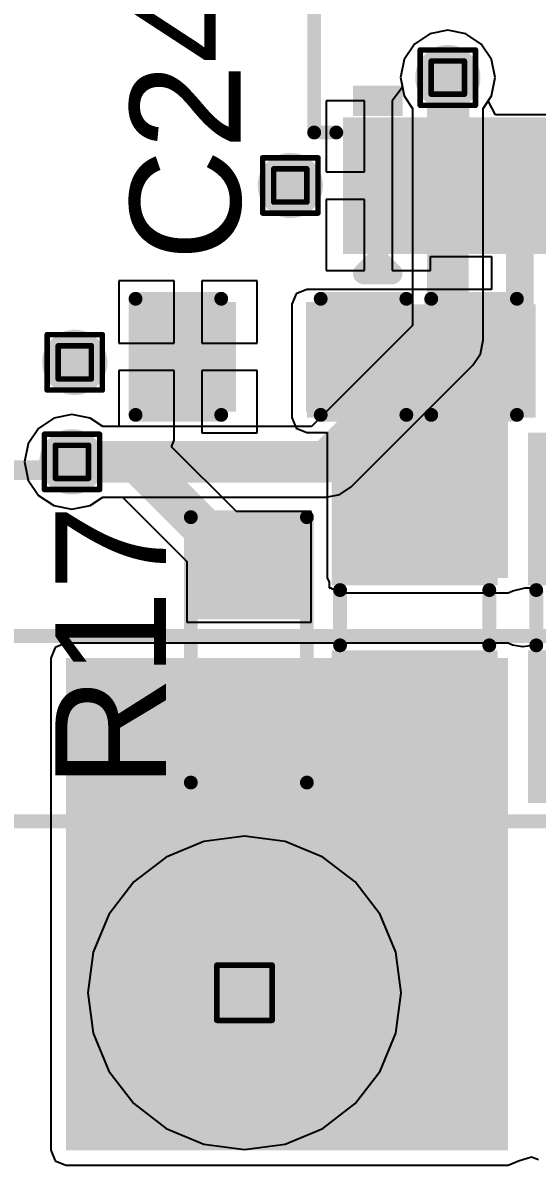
# Model space of a CAD drawing. Header units: inches. Extents: x -0.3 to 9.9, y -0.4 to 5.
# Drawn here: x 1.6182 to 1.8043, y 0.1816 to 0.5948 of the extents above; entities that cross this region are included whole.
import ezdxf

# ---------------------------------------------------------------- set-up
doc = ezdxf.new("R2010")
doc.units = ezdxf.units.IN
doc.header["$MEASUREMENT"] = 0
for name, color, linetype in [('Bottom Layer', 5, 'Continuous'), ('Bottom Solder', 6, 'Continuous'), ('Drill Drawing', 1, 'Continuous'), ('Multi-Layer', 9, 'Continuous'), ('Pad Holes', 156, 'Continuous'), ('Top Layer', 1, 'Continuous'), ('Top Overlay', 2, 'Continuous'), ('Top Paste', 8, 'Continuous'), ('Top Solder', 216, 'Continuous'), ('Via Holes', 16, 'Continuous')]:
    doc.layers.add(name, color=color, linetype=linetype)
doc.styles.add('Arial', font='', dxfattribs={"height": 0.2})
doc.styles.get('Arial').set_extended_font_data('Arial')

# ---------------------------------------------------------------- blocks, each defined once
blk = doc.blocks.new('HA0200500000G_7')
at = {"layer": 'Bottom Layer'}
h = blk.add_hatch(color=5, dxfattribs=at)
edge = h.paths.add_edge_path()
edge.add_arc((-0.1, 0.15), 0.05118, 0, 360)
at = {"layer": 'Bottom Solder'}
h = blk.add_hatch(color=6, dxfattribs=at)
edge = h.paths.add_edge_path()
edge.add_arc((-0.1, 0.15), 0.05518, 0, 360)
at = {"layer": 'Multi-Layer'}
h = blk.add_hatch(color=9, dxfattribs=at)
edge = h.paths.add_edge_path()
edge.add_arc((-0.1, 0.15), 0.05118, 0, 360)
at = {"layer": 'Pad Holes'}
h = blk.add_hatch(color=7, dxfattribs=at)
edge = h.paths.add_edge_path()
edge.add_arc((-0.1, 0.15), 0.02559, 0, 360)
at = {"layer": 'Top Layer'}
h = blk.add_hatch(color=1, dxfattribs=at)
edge = h.paths.add_edge_path()
edge.add_arc((-0.1, 0.15), 0.05118, 0, 360)
at = {"layer": 'Top Solder'}
h = blk.add_hatch(color=216, dxfattribs=at)
edge = h.paths.add_edge_path()
edge.add_arc((-0.1, 0.15), 0.05518, 0, 360)
at = {"layer": 'Top Overlay'}
blk.add_lwpolyline([(-0.301, 0.212, 0.005, 0.005, 0), (0.203, 0.212, 0.005, 0.005, 0)], format="xyseb", dxfattribs=at)
blk = doc.blocks.new('ZIO_101954_13')
at = {"layer": 'Top Overlay'}
blk.add_lwpolyline([(-0.719, -1.74, 0.005, 0.005, 0), (0.719, -1.74, 0.005, 0.005, 0)], format="xyseb", dxfattribs=at)
blk = doc.blocks.new('14_TSSOP_53')
at = {"layer": 'Top Layer'}
for points in [[(-0.12992, 0.08563), (-0.08858, 0.08563), (-0.08858, 0.06791), (-0.12992, 0.06791)], [(0.08858, 0.08563), (0.12992, 0.08563), (0.12992, 0.06791), (0.08858, 0.06791)], [(-0.12992, 0.06004), (-0.08858, 0.06004), (-0.08858, 0.04232), (-0.12992, 0.04232)], [(0.08858, 0.06004), (0.12992, 0.06004), (0.12992, 0.04232), (0.08858, 0.04232)], [(-0.12992, 0.03445), (-0.08858, 0.03445), (-0.08858, 0.01673), (-0.12992, 0.01673)], [(0.08858, 0.03445), (0.12992, 0.03445), (0.12992, 0.01673), (0.08858, 0.01673)], [(-0.12992, 0.00886), (-0.08858, 0.00886), (-0.08858, -0.00886), (-0.12992, -0.00886)], [(0.08858, 0.00886), (0.12992, 0.00886), (0.12992, -0.00886), (0.08858, -0.00886)], [(-0.12992, -0.01673), (-0.08858, -0.01673), (-0.08858, -0.03445), (-0.12992, -0.03445)], [(0.08858, -0.01673), (0.12992, -0.01673), (0.12992, -0.03445), (0.08858, -0.03445)], [(-0.12992, -0.04232), (-0.08858, -0.04232), (-0.08858, -0.06004), (-0.12992, -0.06004)], [(0.08858, -0.04232), (0.12992, -0.04232), (0.12992, -0.06004), (0.08858, -0.06004)], [(-0.12992, -0.06791), (-0.08858, -0.06791), (-0.08858, -0.08563), (-0.12992, -0.08563)], [(0.08858, -0.06791), (0.12992, -0.06791), (0.12992, -0.08563), (0.08858, -0.08563)]]:
    blk.add_hatch(color=1, dxfattribs=at).paths.add_polyline_path(points)
at = {"layer": 'Top Overlay'}
blk.add_hatch(color=2, dxfattribs=at).paths.add_polyline_path([(-0.08401, 0.068), (-0.07301, 0.068), (-0.07301, 0.086), (-0.08401, 0.086)])
at = {"layer": 'Top Paste'}
for points in [[(-0.12992, 0.08563), (-0.08858, 0.08563), (-0.08858, 0.06791), (-0.12992, 0.06791)], [(0.08858, 0.08563), (0.12992, 0.08563), (0.12992, 0.06791), (0.08858, 0.06791)], [(-0.12992, 0.06004), (-0.08858, 0.06004), (-0.08858, 0.04232), (-0.12992, 0.04232)], [(0.08858, 0.06004), (0.12992, 0.06004), (0.12992, 0.04232), (0.08858, 0.04232)], [(-0.12992, 0.03445), (-0.08858, 0.03445), (-0.08858, 0.01673), (-0.12992, 0.01673)], [(0.08858, 0.03445), (0.12992, 0.03445), (0.12992, 0.01673), (0.08858, 0.01673)], [(-0.12992, 0.00886), (-0.08858, 0.00886), (-0.08858, -0.00886), (-0.12992, -0.00886)], [(0.08858, 0.00886), (0.12992, 0.00886), (0.12992, -0.00886), (0.08858, -0.00886)], [(-0.12992, -0.01673), (-0.08858, -0.01673), (-0.08858, -0.03445), (-0.12992, -0.03445)], [(0.08858, -0.01673), (0.12992, -0.01673), (0.12992, -0.03445), (0.08858, -0.03445)], [(-0.12992, -0.04232), (-0.08858, -0.04232), (-0.08858, -0.06004), (-0.12992, -0.06004)], [(0.08858, -0.04232), (0.12992, -0.04232), (0.12992, -0.06004), (0.08858, -0.06004)], [(-0.12992, -0.06791), (-0.08858, -0.06791), (-0.08858, -0.08563), (-0.12992, -0.08563)], [(0.08858, -0.06791), (0.12992, -0.06791), (0.12992, -0.08563), (0.08858, -0.08563)]]:
    blk.add_hatch(color=8, dxfattribs=at).paths.add_polyline_path(points)
at = {"layer": 'Top Solder'}
for points in [[(-0.13392, 0.08963), (-0.08458, 0.08963), (-0.08458, 0.06391), (-0.13392, 0.06391)], [(0.08458, 0.08963), (0.13392, 0.08963), (0.13392, 0.06391), (0.08458, 0.06391)], [(-0.13392, 0.06404), (-0.08458, 0.06404), (-0.08458, 0.03832), (-0.13392, 0.03832)], [(0.08458, 0.06404), (0.13392, 0.06404), (0.13392, 0.03832), (0.08458, 0.03832)], [(-0.13392, 0.03845), (-0.08458, 0.03845), (-0.08458, 0.01273), (-0.13392, 0.01273)], [(0.08458, 0.03845), (0.13392, 0.03845), (0.13392, 0.01273), (0.08458, 0.01273)], [(-0.13392, 0.01286), (-0.08458, 0.01286), (-0.08458, -0.01286), (-0.13392, -0.01286)], [(0.08458, 0.01286), (0.13392, 0.01286), (0.13392, -0.01286), (0.08458, -0.01286)], [(-0.13392, -0.01273), (-0.08458, -0.01273), (-0.08458, -0.03845), (-0.13392, -0.03845)], [(0.08458, -0.01273), (0.13392, -0.01273), (0.13392, -0.03845), (0.08458, -0.03845)], [(-0.13392, -0.03832), (-0.08458, -0.03832), (-0.08458, -0.06404), (-0.13392, -0.06404)], [(0.08458, -0.03832), (0.13392, -0.03832), (0.13392, -0.06404), (0.08458, -0.06404)], [(-0.13392, -0.06391), (-0.08458, -0.06391), (-0.08458, -0.08963), (-0.13392, -0.08963)], [(0.08458, -0.06391), (0.13392, -0.06391), (0.13392, -0.08963), (0.08458, -0.08963)]]:
    blk.add_hatch(color=216, dxfattribs=at).paths.add_polyline_path(points)
at = {"layer": 'Top Overlay'}
for points in [[(-0.09, 0.1, 0.005, 0.005, 0), (0.09, 0.1, 0.005, 0.005, 0)], [(-0.09, 0.1, 0.005, 0.005, 0), (-0.09, 0.092, 0.005, 0.005, 0)], [(0.09, 0.1, 0.005, 0.005, 0), (0.09, 0.092, 0.005, 0.005, 0)], [(-0.141, 0.082, 0.00787, 0.00787, 0), (-0.136, 0.077, 0.00787, 0.00787, 0)], [(-0.141, 0.082, 0.00787, 0.00787, 0), (-0.141, 0.072, 0.00787, 0.00787, 0)], [(-0.136, 0.077, 0.00787, 0.00787, 0), (-0.141, 0.072, 0.00787, 0.00787, 0)], [(-0.09, -0.092, 0.005, 0.005, 0), (-0.09, -0.1, 0.005, 0.005, 0)], [(0.09, -0.092, 0.005, 0.005, 0), (0.09, -0.1, 0.005, 0.005, 0)], [(-0.09, -0.1, 0.005, 0.005, 0), (0.09, -0.1, 0.005, 0.005, 0)]]:
    blk.add_lwpolyline(points, format="xyseb", dxfattribs=at)
for points in [[(-0.09125, 0.1, 0.0025, 0.0025, 1), (-0.08875, 0.1, 0.0025, 0.0025, 1)], [(-0.09125, 0.1, 0.0025, 0.0025, 1), (-0.08875, 0.1, 0.0025, 0.0025, 1)], [(0.08875, 0.1, 0.0025, 0.0025, 1), (0.09125, 0.1, 0.0025, 0.0025, 1)], [(0.08875, 0.1, 0.0025, 0.0025, 1), (0.09125, 0.1, 0.0025, 0.0025, 1)], [(-0.09125, 0.092, 0.0025, 0.0025, 1), (-0.08875, 0.092, 0.0025, 0.0025, 1)], [(0.08875, 0.092, 0.0025, 0.0025, 1), (0.09125, 0.092, 0.0025, 0.0025, 1)], [(-0.14297, 0.082, 0.00394, 0.00394, 1), (-0.13903, 0.082, 0.00394, 0.00394, 1)], [(-0.14297, 0.082, 0.00394, 0.00394, 1), (-0.13903, 0.082, 0.00394, 0.00394, 1)], [(-0.13797, 0.077, 0.00394, 0.00394, 1), (-0.13403, 0.077, 0.00394, 0.00394, 1)], [(-0.13797, 0.077, 0.00394, 0.00394, 1), (-0.13403, 0.077, 0.00394, 0.00394, 1)], [(-0.14297, 0.072, 0.00394, 0.00394, 1), (-0.13903, 0.072, 0.00394, 0.00394, 1)], [(-0.14297, 0.072, 0.00394, 0.00394, 1), (-0.13903, 0.072, 0.00394, 0.00394, 1)], [(-0.09125, -0.092, 0.0025, 0.0025, 1), (-0.08875, -0.092, 0.0025, 0.0025, 1)], [(0.08875, -0.092, 0.0025, 0.0025, 1), (0.09125, -0.092, 0.0025, 0.0025, 1)], [(-0.09125, -0.1, 0.0025, 0.0025, 1), (-0.08875, -0.1, 0.0025, 0.0025, 1)], [(-0.09125, -0.1, 0.0025, 0.0025, 1), (-0.08875, -0.1, 0.0025, 0.0025, 1)], [(0.08875, -0.1, 0.0025, 0.0025, 1), (0.09125, -0.1, 0.0025, 0.0025, 1)], [(0.08875, -0.1, 0.0025, 0.0025, 1), (0.09125, -0.1, 0.0025, 0.0025, 1)]]:
    blk.add_lwpolyline(points, format="xyseb", close=True, dxfattribs=at)
blk = doc.blocks.new('R___0603_88')
at = {"layer": 'Top Layer'}
for points in [[(-0.015, 0.0175), (-0.015, -0.0175), (-0.045, -0.0175), (-0.045, 0.0175)], [(0.045, 0.0175), (0.045, -0.0175), (0.015, -0.0175), (0.015, 0.0175)]]:
    blk.add_hatch(color=1, dxfattribs=at).paths.add_polyline_path(points)
at = {"layer": 'Top Paste'}
for points in [[(-0.015, 0.0175), (-0.015, -0.0175), (-0.045, -0.0175), (-0.045, 0.0175)], [(0.045, 0.0175), (0.045, -0.0175), (0.015, -0.0175), (0.015, 0.0175)]]:
    blk.add_hatch(color=8, dxfattribs=at).paths.add_polyline_path(points)
at = {"layer": 'Top Solder'}
for points in [[(-0.011, 0.0215), (-0.011, -0.0215), (-0.049, -0.0215), (-0.049, 0.0215)], [(0.049, 0.0215), (0.049, -0.0215), (0.011, -0.0215), (0.011, 0.0215)]]:
    blk.add_hatch(color=216, dxfattribs=at).paths.add_polyline_path(points)
at = {"layer": 'Top Overlay'}
for points in [[(0.048, 0.021, 0.005, 0.005, 0), (-0.048, 0.021, 0.005, 0.005, 0)], [(-0.048, -0.021, 0.005, 0.005, 0), (-0.048, 0.021, 0.005, 0.005, 0)], [(0.048, -0.021, 0.005, 0.005, 0), (0.048, 0.021, 0.005, 0.005, 0)], [(0.048, -0.021, 0.005, 0.005, 0), (-0.048, -0.021, 0.005, 0.005, 0)]]:
    blk.add_lwpolyline(points, format="xyseb", dxfattribs=at)
for points in [[(-0.04925, 0.021, 0.0025, 0.0025, 1), (-0.04675, 0.021, 0.0025, 0.0025, 1)], [(-0.04925, 0.021, 0.0025, 0.0025, 1), (-0.04675, 0.021, 0.0025, 0.0025, 1)], [(0.04675, 0.021, 0.0025, 0.0025, 1), (0.04925, 0.021, 0.0025, 0.0025, 1)], [(0.04675, 0.021, 0.0025, 0.0025, 1), (0.04925, 0.021, 0.0025, 0.0025, 1)], [(-0.04925, -0.021, 0.0025, 0.0025, 1), (-0.04675, -0.021, 0.0025, 0.0025, 1)], [(-0.04925, -0.021, 0.0025, 0.0025, 1), (-0.04675, -0.021, 0.0025, 0.0025, 1)], [(0.04675, -0.021, 0.0025, 0.0025, 1), (0.04925, -0.021, 0.0025, 0.0025, 1)], [(0.04675, -0.021, 0.0025, 0.0025, 1), (0.04925, -0.021, 0.0025, 0.0025, 1)]]:
    blk.add_lwpolyline(points, format="xyseb", close=True, dxfattribs=at)
blk = doc.blocks.new('I___0805_128')
at = {"layer": 'Top Layer'}
for points in [[(-0.06299, 0.02598), (-0.01575, 0.02598), (-0.01575, -0.02598), (-0.06299, -0.02598)], [(0.01575, 0.02598), (0.06299, 0.02598), (0.06299, -0.02598), (0.01575, -0.02598)]]:
    blk.add_hatch(color=1, dxfattribs=at).paths.add_polyline_path(points)
at = {"layer": 'Top Paste'}
for points in [[(-0.06299, 0.02598), (-0.01575, 0.02598), (-0.01575, -0.02598), (-0.06299, -0.02598)], [(0.01575, 0.02598), (0.06299, 0.02598), (0.06299, -0.02598), (0.01575, -0.02598)]]:
    blk.add_hatch(color=8, dxfattribs=at).paths.add_polyline_path(points)
at = {"layer": 'Top Solder'}
for points in [[(-0.06699, 0.02998), (-0.01175, 0.02998), (-0.01175, -0.02998), (-0.06699, -0.02998)], [(0.01175, 0.02998), (0.06699, 0.02998), (0.06699, -0.02998), (0.01175, -0.02998)]]:
    blk.add_hatch(color=216, dxfattribs=at).paths.add_polyline_path(points)
at = {"layer": 'Top Overlay'}
for points in [[(-0.01, 0.027, 0.005, 0.005, 0), (0.01, 0.027, 0.005, 0.005, 0)], [(-0.01, -0.027, 0.005, 0.005, 0), (0.01, -0.027, 0.005, 0.005, 0)]]:
    blk.add_lwpolyline(points, format="xyseb", dxfattribs=at)
for points in [[(-0.01125, 0.027, 0.0025, 0.0025, 1), (-0.00875, 0.027, 0.0025, 0.0025, 1)], [(0.00875, 0.027, 0.0025, 0.0025, 1), (0.01125, 0.027, 0.0025, 0.0025, 1)], [(-0.01125, -0.027, 0.0025, 0.0025, 1), (-0.00875, -0.027, 0.0025, 0.0025, 1)], [(0.00875, -0.027, 0.0025, 0.0025, 1), (0.01125, -0.027, 0.0025, 0.0025, 1)]]:
    blk.add_lwpolyline(points, format="xyseb", close=True, dxfattribs=at)
blk = doc.blocks.new('I___0805_129')
at = {"layer": 'Top Layer'}
for points in [[(-0.06299, 0.02598), (-0.01575, 0.02598), (-0.01575, -0.02598), (-0.06299, -0.02598)], [(0.01575, 0.02598), (0.06299, 0.02598), (0.06299, -0.02598), (0.01575, -0.02598)]]:
    blk.add_hatch(color=1, dxfattribs=at).paths.add_polyline_path(points)
at = {"layer": 'Top Paste'}
for points in [[(-0.06299, 0.02598), (-0.01575, 0.02598), (-0.01575, -0.02598), (-0.06299, -0.02598)], [(0.01575, 0.02598), (0.06299, 0.02598), (0.06299, -0.02598), (0.01575, -0.02598)]]:
    blk.add_hatch(color=8, dxfattribs=at).paths.add_polyline_path(points)
at = {"layer": 'Top Solder'}
for points in [[(-0.06699, 0.02998), (-0.01175, 0.02998), (-0.01175, -0.02998), (-0.06699, -0.02998)], [(0.01175, 0.02998), (0.06699, 0.02998), (0.06699, -0.02998), (0.01175, -0.02998)]]:
    blk.add_hatch(color=216, dxfattribs=at).paths.add_polyline_path(points)
at = {"layer": 'Top Overlay'}
for points in [[(-0.01, 0.027, 0.005, 0.005, 0), (0.01, 0.027, 0.005, 0.005, 0)], [(-0.01, -0.027, 0.005, 0.005, 0), (0.01, -0.027, 0.005, 0.005, 0)]]:
    blk.add_lwpolyline(points, format="xyseb", dxfattribs=at)
for points in [[(-0.01125, 0.027, 0.0025, 0.0025, 1), (-0.00875, 0.027, 0.0025, 0.0025, 1)], [(0.00875, 0.027, 0.0025, 0.0025, 1), (0.01125, 0.027, 0.0025, 0.0025, 1)], [(-0.01125, -0.027, 0.0025, 0.0025, 1), (-0.00875, -0.027, 0.0025, 0.0025, 1)], [(0.00875, -0.027, 0.0025, 0.0025, 1), (0.01125, -0.027, 0.0025, 0.0025, 1)]]:
    blk.add_lwpolyline(points, format="xyseb", close=True, dxfattribs=at)
blk = doc.blocks.new('C___0603_193')
at = {"layer": 'Top Layer'}
for points in [[(-0.015, 0.0175), (-0.015, -0.0175), (-0.045, -0.0175), (-0.045, 0.0175)], [(0.045, 0.0175), (0.045, -0.0175), (0.015, -0.0175), (0.015, 0.0175)]]:
    blk.add_hatch(color=1, dxfattribs=at).paths.add_polyline_path(points)
at = {"layer": 'Top Paste'}
for points in [[(-0.015, 0.0175), (-0.015, -0.0175), (-0.045, -0.0175), (-0.045, 0.0175)], [(0.045, 0.0175), (0.045, -0.0175), (0.015, -0.0175), (0.015, 0.0175)]]:
    blk.add_hatch(color=8, dxfattribs=at).paths.add_polyline_path(points)
at = {"layer": 'Top Solder'}
for points in [[(-0.01264, 0.01986), (-0.01264, -0.01986), (-0.04736, -0.01986), (-0.04736, 0.01986)], [(0.04736, 0.01986), (0.04736, -0.01986), (0.01264, -0.01986), (0.01264, 0.01986)]]:
    blk.add_hatch(color=216, dxfattribs=at).paths.add_polyline_path(points)
at = {"layer": 'Top Overlay'}
for points in [[(-0.049, -0.021, 0.005, 0.005, 0), (-0.049, 0.021, 0.005, 0.005, 0)], [(-0.049, 0.021, 0.005, 0.005, 0), (-0.018, 0.021, 0.005, 0.005, 0)], [(0.018, 0.021, 0.005, 0.005, 0), (0.049, 0.021, 0.005, 0.005, 0)], [(0.049, -0.021, 0.005, 0.005, 0), (0.049, 0.021, 0.005, 0.005, 0)], [(-0.049, -0.021, 0.005, 0.005, 0), (-0.018, -0.021, 0.005, 0.005, 0)], [(0.018, -0.021, 0.005, 0.005, 0), (0.049, -0.021, 0.005, 0.005, 0)]]:
    blk.add_lwpolyline(points, format="xyseb", dxfattribs=at)
for points in [[(-0.05025, 0.021, 0.0025, 0.0025, 1), (-0.04775, 0.021, 0.0025, 0.0025, 1)], [(-0.05025, 0.021, 0.0025, 0.0025, 1), (-0.04775, 0.021, 0.0025, 0.0025, 1)], [(-0.01925, 0.021, 0.0025, 0.0025, 1), (-0.01675, 0.021, 0.0025, 0.0025, 1)], [(0.01675, 0.021, 0.0025, 0.0025, 1), (0.01925, 0.021, 0.0025, 0.0025, 1)], [(0.04775, 0.021, 0.0025, 0.0025, 1), (0.05025, 0.021, 0.0025, 0.0025, 1)], [(0.04775, 0.021, 0.0025, 0.0025, 1), (0.05025, 0.021, 0.0025, 0.0025, 1)], [(-0.05025, -0.021, 0.0025, 0.0025, 1), (-0.04775, -0.021, 0.0025, 0.0025, 1)], [(-0.05025, -0.021, 0.0025, 0.0025, 1), (-0.04775, -0.021, 0.0025, 0.0025, 1)], [(-0.01925, -0.021, 0.0025, 0.0025, 1), (-0.01675, -0.021, 0.0025, 0.0025, 1)], [(0.01675, -0.021, 0.0025, 0.0025, 1), (0.01925, -0.021, 0.0025, 0.0025, 1)], [(0.04775, -0.021, 0.0025, 0.0025, 1), (0.05025, -0.021, 0.0025, 0.0025, 1)], [(0.04775, -0.021, 0.0025, 0.0025, 1), (0.05025, -0.021, 0.0025, 0.0025, 1)]]:
    blk.add_lwpolyline(points, format="xyseb", close=True, dxfattribs=at)
blk = doc.blocks.new('C___0603_195')
at = {"layer": 'Top Layer'}
for points in [[(-0.015, 0.0175), (-0.015, -0.0175), (-0.045, -0.0175), (-0.045, 0.0175)], [(0.045, 0.0175), (0.045, -0.0175), (0.015, -0.0175), (0.015, 0.0175)]]:
    blk.add_hatch(color=1, dxfattribs=at).paths.add_polyline_path(points)
at = {"layer": 'Top Paste'}
for points in [[(-0.015, 0.0175), (-0.015, -0.0175), (-0.045, -0.0175), (-0.045, 0.0175)], [(0.045, 0.0175), (0.045, -0.0175), (0.015, -0.0175), (0.015, 0.0175)]]:
    blk.add_hatch(color=8, dxfattribs=at).paths.add_polyline_path(points)
at = {"layer": 'Top Solder'}
for points in [[(-0.01264, 0.01986), (-0.01264, -0.01986), (-0.04736, -0.01986), (-0.04736, 0.01986)], [(0.04736, 0.01986), (0.04736, -0.01986), (0.01264, -0.01986), (0.01264, 0.01986)]]:
    blk.add_hatch(color=216, dxfattribs=at).paths.add_polyline_path(points)
at = {"layer": 'Top Overlay'}
for points in [[(-0.049, -0.021, 0.005, 0.005, 0), (-0.049, 0.021, 0.005, 0.005, 0)], [(-0.049, 0.021, 0.005, 0.005, 0), (-0.018, 0.021, 0.005, 0.005, 0)], [(0.018, 0.021, 0.005, 0.005, 0), (0.049, 0.021, 0.005, 0.005, 0)], [(0.049, -0.021, 0.005, 0.005, 0), (0.049, 0.021, 0.005, 0.005, 0)], [(-0.049, -0.021, 0.005, 0.005, 0), (-0.018, -0.021, 0.005, 0.005, 0)], [(0.018, -0.021, 0.005, 0.005, 0), (0.049, -0.021, 0.005, 0.005, 0)]]:
    blk.add_lwpolyline(points, format="xyseb", dxfattribs=at)
for points in [[(-0.05025, 0.021, 0.0025, 0.0025, 1), (-0.04775, 0.021, 0.0025, 0.0025, 1)], [(-0.05025, 0.021, 0.0025, 0.0025, 1), (-0.04775, 0.021, 0.0025, 0.0025, 1)], [(-0.01925, 0.021, 0.0025, 0.0025, 1), (-0.01675, 0.021, 0.0025, 0.0025, 1)], [(0.01675, 0.021, 0.0025, 0.0025, 1), (0.01925, 0.021, 0.0025, 0.0025, 1)], [(0.04775, 0.021, 0.0025, 0.0025, 1), (0.05025, 0.021, 0.0025, 0.0025, 1)], [(0.04775, 0.021, 0.0025, 0.0025, 1), (0.05025, 0.021, 0.0025, 0.0025, 1)], [(-0.05025, -0.021, 0.0025, 0.0025, 1), (-0.04775, -0.021, 0.0025, 0.0025, 1)], [(-0.05025, -0.021, 0.0025, 0.0025, 1), (-0.04775, -0.021, 0.0025, 0.0025, 1)], [(-0.01925, -0.021, 0.0025, 0.0025, 1), (-0.01675, -0.021, 0.0025, 0.0025, 1)], [(0.01675, -0.021, 0.0025, 0.0025, 1), (0.01925, -0.021, 0.0025, 0.0025, 1)], [(0.04775, -0.021, 0.0025, 0.0025, 1), (0.05025, -0.021, 0.0025, 0.0025, 1)], [(0.04775, -0.021, 0.0025, 0.0025, 1), (0.05025, -0.021, 0.0025, 0.0025, 1)]]:
    blk.add_lwpolyline(points, format="xyseb", close=True, dxfattribs=at)

msp = doc.modelspace()

# ---------------------------------------------------------------- hatches: boundary and pattern name
at = {"layer": 'Bottom Layer'}
h = msp.add_hatch(color=5, dxfattribs=at)
edge = h.paths.add_edge_path()
edge.add_arc((1.772, 0.575), 0.01181, 0, 360)
h = msp.add_hatch(color=5, dxfattribs=at)
edge = h.paths.add_edge_path()
edge.add_arc((1.715, 0.536), 0.01181, 0, 360)
h = msp.add_hatch(color=5, dxfattribs=at)
edge = h.paths.add_edge_path()
edge.add_arc((1.637, 0.472), 0.01181, 0, 360)
h = msp.add_hatch(color=5, dxfattribs=at)
edge = h.paths.add_edge_path()
edge.add_arc((1.636, 0.436), 0.01181, 0, 360)
at = {"layer": 'Bottom Solder'}
h = msp.add_hatch(color=6, dxfattribs=at)
edge = h.paths.add_edge_path()
edge.add_arc((1.772, 0.575), 0.00591, 0, 360)
h = msp.add_hatch(color=6, dxfattribs=at)
edge = h.paths.add_edge_path()
edge.add_arc((1.715, 0.536), 0.00591, 0, 360)
h = msp.add_hatch(color=6, dxfattribs=at)
edge = h.paths.add_edge_path()
edge.add_arc((1.637, 0.472), 0.00591, 0, 360)
h = msp.add_hatch(color=6, dxfattribs=at)
edge = h.paths.add_edge_path()
edge.add_arc((1.636, 0.436), 0.00591, 0, 360)
at = {"layer": 'Top Layer'}
h = msp.add_hatch(color=1, dxfattribs=at)
edge = h.paths.add_edge_path()
edge.add_arc((1.772, 0.575), 0.01181, 0, 360)
h = msp.add_hatch(color=1, dxfattribs=at)
edge = h.paths.add_edge_path()
edge.add_arc((1.715, 0.536), 0.01181, 0, 360)
for points in [[(1.721, 0.452), (1.80378, 0.452), (1.80378, 0.493), (1.721, 0.493)], [(1.73378, 0.394), (1.79378, 0.394), (1.79378, 0.467), (1.73378, 0.467)], [(1.79378, 0.365), (1.63378, 0.365), (1.63378, 0.187), (1.79378, 0.187)]]:
    msp.add_hatch(color=1, dxfattribs=at).paths.add_polyline_path(points)
h = msp.add_hatch(color=1, dxfattribs=at)
edge = h.paths.add_edge_path()
edge.add_arc((1.637, 0.472), 0.01181, 0, 360)
h = msp.add_hatch(color=1, dxfattribs=at)
edge = h.paths.add_edge_path()
edge.add_arc((1.636, 0.436), 0.01181, 0, 360)
at = {"layer": 'Top Solder'}
h = msp.add_hatch(color=216, dxfattribs=at)
edge = h.paths.add_edge_path()
edge.add_arc((1.772, 0.575), 0.00591, 0, 360)
h = msp.add_hatch(color=216, dxfattribs=at)
edge = h.paths.add_edge_path()
edge.add_arc((1.715, 0.536), 0.00591, 0, 360)
h = msp.add_hatch(color=216, dxfattribs=at)
edge = h.paths.add_edge_path()
edge.add_arc((1.637, 0.472), 0.00591, 0, 360)
h = msp.add_hatch(color=216, dxfattribs=at)
edge = h.paths.add_edge_path()
edge.add_arc((1.636, 0.436), 0.00591, 0, 360)
at = {"layer": 'Via Holes'}
h = msp.add_hatch(color=7, dxfattribs=at)
edge = h.paths.add_edge_path()
edge.add_arc((1.772, 0.575), 0.00591, 0, 360)
h = msp.add_hatch(color=7, dxfattribs=at)
edge = h.paths.add_edge_path()
edge.add_arc((1.715, 0.536), 0.00591, 0, 360)
h = msp.add_hatch(color=7, dxfattribs=at)
edge = h.paths.add_edge_path()
edge.add_arc((1.637, 0.472), 0.00591, 0, 360)
h = msp.add_hatch(color=7, dxfattribs=at)
edge = h.paths.add_edge_path()
edge.add_arc((1.636, 0.436), 0.00591, 0, 360)

# ---------------------------------------------------------------- linework, layer by layer
at = {"layer": 'Bottom Layer'}
for p, q in [((1.772, 0.59214), (1.76544, 0.59084)), ((1.77856, 0.59084), (1.772, 0.59214)), ((1.75988, 0.58712), (1.75616, 0.58156)), ((1.76544, 0.59084), (1.75988, 0.58712)), ((1.78412, 0.58712), (1.77856, 0.59084)), ((1.78784, 0.58156), (1.78412, 0.58712)), ((1.75616, 0.58156), (1.75486, 0.575)), ((1.78914, 0.575), (1.78784, 0.58156)), ((1.75486, 0.575), (1.75616, 0.56844)), ((1.78784, 0.56844), (1.78914, 0.575)), ((1.75616, 0.56844), (1.75926, 0.56382)), ((1.78474, 0.56382), (1.78784, 0.56844)), ((1.75926, 0.56382), (1.75926, 0.48528)), ((1.78474, 0.48), (1.78474, 0.56382)), ((1.75926, 0.48528), (1.72272, 0.44874)), ((1.78377, 0.47512), (1.78474, 0.48)), ((1.78101, 0.47099), (1.78377, 0.47512)), ((1.73701, 0.42699), (1.78101, 0.47099)), ((1.62944, 0.45184), (1.62388, 0.44812)), ((1.636, 0.45314), (1.62944, 0.45184)), ((1.64256, 0.45184), (1.636, 0.45314)), ((1.64718, 0.44874), (1.64256, 0.45184)), ((1.62388, 0.44812), (1.62016, 0.44256)), ((1.72272, 0.44874), (1.64718, 0.44874)), ((1.62016, 0.44256), (1.61886, 0.436)), ((1.61886, 0.436), (1.62016, 0.42944)), ((1.62016, 0.42944), (1.62388, 0.42388)), ((1.73288, 0.42423), (1.73701, 0.42699)), ((1.62388, 0.42388), (1.62944, 0.42016)), ((1.64256, 0.42016), (1.64718, 0.42326)), ((1.64718, 0.42326), (1.728, 0.42326)), ((1.728, 0.42326), (1.73288, 0.42423)), ((1.62944, 0.42016), (1.636, 0.41886)), ((1.636, 0.41886), (1.64256, 0.42016)), ((1.68376, 0.29868), (1.67009, 0.29302)), ((1.69842, 0.30061), (1.68376, 0.29868)), ((1.71309, 0.29868), (1.69842, 0.30061)), ((1.72676, 0.29302), (1.71309, 0.29868)), ((1.67009, 0.29302), (1.65835, 0.28402)), ((1.73849, 0.28402), (1.72676, 0.29302)), ((1.65835, 0.28402), (1.64935, 0.27228)), ((1.7475, 0.27228), (1.73849, 0.28402)), ((1.64935, 0.27228), (1.64369, 0.25862)), ((1.75316, 0.25862), (1.7475, 0.27228)), ((1.64369, 0.25862), (1.64176, 0.24395)), ((1.75509, 0.24395), (1.75316, 0.25862)), ((1.64176, 0.24395), (1.64369, 0.22928)), ((1.75316, 0.22928), (1.75509, 0.24395)), ((1.64369, 0.22928), (1.64935, 0.21562)), ((1.7475, 0.21562), (1.75316, 0.22928)), ((1.64935, 0.21562), (1.65835, 0.20388)), ((1.73849, 0.20388), (1.7475, 0.21562)), ((1.65835, 0.20388), (1.67009, 0.19487)), ((1.72676, 0.19487), (1.73849, 0.20388)), ((1.67009, 0.19487), (1.68376, 0.18921)), ((1.71309, 0.18921), (1.72676, 0.19487)), ((1.68376, 0.18921), (1.69842, 0.18728)), ((1.69842, 0.18728), (1.71309, 0.18921))]:
    msp.add_line(p, q, dxfattribs=at)
for points in [[(1.772, 0.48, 0.015, 0.015, 0), (1.772, 0.575, 0.015, 0.015, 0)], [(1.728, 0.436, 0.015, 0.015, 0), (1.772, 0.48, 0.015, 0.015, 0)], [(1.636, 0.436, 0.015, 0.015, 0), (1.728, 0.436, 0.015, 0.015, 0)]]:
    msp.add_lwpolyline(points, format="xyseb", dxfattribs=at)
for points in [[(1.76825, 0.575, 0.0075, 0.0075, 1), (1.77575, 0.575, 0.0075, 0.0075, 1)], [(1.76825, 0.48, 0.0075, 0.0075, 1), (1.77575, 0.48, 0.0075, 0.0075, 1)], [(1.76825, 0.48, 0.0075, 0.0075, 1), (1.77575, 0.48, 0.0075, 0.0075, 1)], [(1.63225, 0.436, 0.0075, 0.0075, 1), (1.63975, 0.436, 0.0075, 0.0075, 1)], [(1.72425, 0.436, 0.0075, 0.0075, 1), (1.73175, 0.436, 0.0075, 0.0075, 1)], [(1.72425, 0.436, 0.0075, 0.0075, 1), (1.73175, 0.436, 0.0075, 0.0075, 1)]]:
    msp.add_lwpolyline(points, format="xyseb", close=True, dxfattribs=at)
at = {"layer": 'Drill Drawing'}
for points in [[(1.762, 0.585, 0.002, 0.002, 0), (1.782, 0.585, 0.002, 0.002, 0)], [(1.762, 0.565, 0.002, 0.002, 0), (1.762, 0.585, 0.002, 0.002, 0)], [(1.782, 0.565, 0.002, 0.002, 0), (1.782, 0.585, 0.002, 0.002, 0)], [(1.766, 0.581, 0.002, 0.002, 0), (1.778, 0.581, 0.002, 0.002, 0)], [(1.766, 0.569, 0.002, 0.002, 0), (1.766, 0.581, 0.002, 0.002, 0)], [(1.778, 0.569, 0.002, 0.002, 0), (1.778, 0.581, 0.002, 0.002, 0)], [(1.766, 0.569, 0.002, 0.002, 0), (1.778, 0.569, 0.002, 0.002, 0)], [(1.762, 0.565, 0.002, 0.002, 0), (1.782, 0.565, 0.002, 0.002, 0)], [(1.705, 0.546, 0.002, 0.002, 0), (1.725, 0.546, 0.002, 0.002, 0)], [(1.705, 0.526, 0.002, 0.002, 0), (1.705, 0.546, 0.002, 0.002, 0)], [(1.725, 0.526, 0.002, 0.002, 0), (1.725, 0.546, 0.002, 0.002, 0)], [(1.709, 0.542, 0.002, 0.002, 0), (1.721, 0.542, 0.002, 0.002, 0)], [(1.709, 0.53, 0.002, 0.002, 0), (1.709, 0.542, 0.002, 0.002, 0)], [(1.721, 0.53, 0.002, 0.002, 0), (1.721, 0.542, 0.002, 0.002, 0)], [(1.709, 0.53, 0.002, 0.002, 0), (1.721, 0.53, 0.002, 0.002, 0)], [(1.705, 0.526, 0.002, 0.002, 0), (1.725, 0.526, 0.002, 0.002, 0)], [(1.627, 0.482, 0.002, 0.002, 0), (1.647, 0.482, 0.002, 0.002, 0)], [(1.627, 0.462, 0.002, 0.002, 0), (1.627, 0.482, 0.002, 0.002, 0)], [(1.647, 0.462, 0.002, 0.002, 0), (1.647, 0.482, 0.002, 0.002, 0)], [(1.631, 0.478, 0.002, 0.002, 0), (1.643, 0.478, 0.002, 0.002, 0)], [(1.631, 0.466, 0.002, 0.002, 0), (1.631, 0.478, 0.002, 0.002, 0)], [(1.643, 0.466, 0.002, 0.002, 0), (1.643, 0.478, 0.002, 0.002, 0)], [(1.631, 0.466, 0.002, 0.002, 0), (1.643, 0.466, 0.002, 0.002, 0)], [(1.627, 0.462, 0.002, 0.002, 0), (1.647, 0.462, 0.002, 0.002, 0)], [(1.626, 0.446, 0.002, 0.002, 0), (1.646, 0.446, 0.002, 0.002, 0)], [(1.626, 0.426, 0.002, 0.002, 0), (1.626, 0.446, 0.002, 0.002, 0)], [(1.646, 0.426, 0.002, 0.002, 0), (1.646, 0.446, 0.002, 0.002, 0)], [(1.63, 0.442, 0.002, 0.002, 0), (1.642, 0.442, 0.002, 0.002, 0)], [(1.63, 0.43, 0.002, 0.002, 0), (1.63, 0.442, 0.002, 0.002, 0)], [(1.642, 0.43, 0.002, 0.002, 0), (1.642, 0.442, 0.002, 0.002, 0)], [(1.63, 0.43, 0.002, 0.002, 0), (1.642, 0.43, 0.002, 0.002, 0)], [(1.626, 0.426, 0.002, 0.002, 0), (1.646, 0.426, 0.002, 0.002, 0)], [(1.68842, 0.25395, 0.002, 0.002, 0), (1.70842, 0.25395, 0.002, 0.002, 0)], [(1.68842, 0.23395, 0.002, 0.002, 0), (1.68842, 0.25395, 0.002, 0.002, 0)], [(1.70842, 0.23395, 0.002, 0.002, 0), (1.70842, 0.25395, 0.002, 0.002, 0)], [(1.68842, 0.23395, 0.002, 0.002, 0), (1.70842, 0.23395, 0.002, 0.002, 0)]]:
    msp.add_lwpolyline(points, format="xyseb", dxfattribs=at)
for points in [[(1.7615, 0.585, 0.001, 0.001, 1), (1.7625, 0.585, 0.001, 0.001, 1)], [(1.7615, 0.585, 0.001, 0.001, 1), (1.7625, 0.585, 0.001, 0.001, 1)], [(1.7815, 0.585, 0.001, 0.001, 1), (1.7825, 0.585, 0.001, 0.001, 1)], [(1.7815, 0.585, 0.001, 0.001, 1), (1.7825, 0.585, 0.001, 0.001, 1)], [(1.7655, 0.581, 0.001, 0.001, 1), (1.7665, 0.581, 0.001, 0.001, 1)], [(1.7655, 0.581, 0.001, 0.001, 1), (1.7665, 0.581, 0.001, 0.001, 1)], [(1.7775, 0.581, 0.001, 0.001, 1), (1.7785, 0.581, 0.001, 0.001, 1)], [(1.7775, 0.581, 0.001, 0.001, 1), (1.7785, 0.581, 0.001, 0.001, 1)], [(1.7655, 0.569, 0.001, 0.001, 1), (1.7665, 0.569, 0.001, 0.001, 1)], [(1.7655, 0.569, 0.001, 0.001, 1), (1.7665, 0.569, 0.001, 0.001, 1)], [(1.7775, 0.569, 0.001, 0.001, 1), (1.7785, 0.569, 0.001, 0.001, 1)], [(1.7775, 0.569, 0.001, 0.001, 1), (1.7785, 0.569, 0.001, 0.001, 1)], [(1.7615, 0.565, 0.001, 0.001, 1), (1.7625, 0.565, 0.001, 0.001, 1)], [(1.7615, 0.565, 0.001, 0.001, 1), (1.7625, 0.565, 0.001, 0.001, 1)], [(1.7815, 0.565, 0.001, 0.001, 1), (1.7825, 0.565, 0.001, 0.001, 1)], [(1.7815, 0.565, 0.001, 0.001, 1), (1.7825, 0.565, 0.001, 0.001, 1)], [(1.7045, 0.546, 0.001, 0.001, 1), (1.7055, 0.546, 0.001, 0.001, 1)], [(1.7045, 0.546, 0.001, 0.001, 1), (1.7055, 0.546, 0.001, 0.001, 1)], [(1.7245, 0.546, 0.001, 0.001, 1), (1.7255, 0.546, 0.001, 0.001, 1)], [(1.7245, 0.546, 0.001, 0.001, 1), (1.7255, 0.546, 0.001, 0.001, 1)], [(1.7085, 0.542, 0.001, 0.001, 1), (1.7095, 0.542, 0.001, 0.001, 1)], [(1.7085, 0.542, 0.001, 0.001, 1), (1.7095, 0.542, 0.001, 0.001, 1)], [(1.7205, 0.542, 0.001, 0.001, 1), (1.7215, 0.542, 0.001, 0.001, 1)], [(1.7205, 0.542, 0.001, 0.001, 1), (1.7215, 0.542, 0.001, 0.001, 1)], [(1.7085, 0.53, 0.001, 0.001, 1), (1.7095, 0.53, 0.001, 0.001, 1)], [(1.7085, 0.53, 0.001, 0.001, 1), (1.7095, 0.53, 0.001, 0.001, 1)], [(1.7205, 0.53, 0.001, 0.001, 1), (1.7215, 0.53, 0.001, 0.001, 1)], [(1.7205, 0.53, 0.001, 0.001, 1), (1.7215, 0.53, 0.001, 0.001, 1)], [(1.7045, 0.526, 0.001, 0.001, 1), (1.7055, 0.526, 0.001, 0.001, 1)], [(1.7045, 0.526, 0.001, 0.001, 1), (1.7055, 0.526, 0.001, 0.001, 1)], [(1.7245, 0.526, 0.001, 0.001, 1), (1.7255, 0.526, 0.001, 0.001, 1)], [(1.7245, 0.526, 0.001, 0.001, 1), (1.7255, 0.526, 0.001, 0.001, 1)], [(1.6265, 0.482, 0.001, 0.001, 1), (1.6275, 0.482, 0.001, 0.001, 1)], [(1.6265, 0.482, 0.001, 0.001, 1), (1.6275, 0.482, 0.001, 0.001, 1)], [(1.6465, 0.482, 0.001, 0.001, 1), (1.6475, 0.482, 0.001, 0.001, 1)], [(1.6465, 0.482, 0.001, 0.001, 1), (1.6475, 0.482, 0.001, 0.001, 1)], [(1.6305, 0.478, 0.001, 0.001, 1), (1.6315, 0.478, 0.001, 0.001, 1)], [(1.6305, 0.478, 0.001, 0.001, 1), (1.6315, 0.478, 0.001, 0.001, 1)], [(1.6425, 0.478, 0.001, 0.001, 1), (1.6435, 0.478, 0.001, 0.001, 1)], [(1.6425, 0.478, 0.001, 0.001, 1), (1.6435, 0.478, 0.001, 0.001, 1)], [(1.6305, 0.466, 0.001, 0.001, 1), (1.6315, 0.466, 0.001, 0.001, 1)], [(1.6305, 0.466, 0.001, 0.001, 1), (1.6315, 0.466, 0.001, 0.001, 1)], [(1.6425, 0.466, 0.001, 0.001, 1), (1.6435, 0.466, 0.001, 0.001, 1)], [(1.6425, 0.466, 0.001, 0.001, 1), (1.6435, 0.466, 0.001, 0.001, 1)], [(1.6265, 0.462, 0.001, 0.001, 1), (1.6275, 0.462, 0.001, 0.001, 1)], [(1.6265, 0.462, 0.001, 0.001, 1), (1.6275, 0.462, 0.001, 0.001, 1)], [(1.6465, 0.462, 0.001, 0.001, 1), (1.6475, 0.462, 0.001, 0.001, 1)], [(1.6465, 0.462, 0.001, 0.001, 1), (1.6475, 0.462, 0.001, 0.001, 1)], [(1.6255, 0.446, 0.001, 0.001, 1), (1.6265, 0.446, 0.001, 0.001, 1)], [(1.6255, 0.446, 0.001, 0.001, 1), (1.6265, 0.446, 0.001, 0.001, 1)], [(1.6455, 0.446, 0.001, 0.001, 1), (1.6465, 0.446, 0.001, 0.001, 1)], [(1.6455, 0.446, 0.001, 0.001, 1), (1.6465, 0.446, 0.001, 0.001, 1)], [(1.6295, 0.442, 0.001, 0.001, 1), (1.6305, 0.442, 0.001, 0.001, 1)], [(1.6295, 0.442, 0.001, 0.001, 1), (1.6305, 0.442, 0.001, 0.001, 1)], [(1.6415, 0.442, 0.001, 0.001, 1), (1.6425, 0.442, 0.001, 0.001, 1)], [(1.6415, 0.442, 0.001, 0.001, 1), (1.6425, 0.442, 0.001, 0.001, 1)], [(1.6295, 0.43, 0.001, 0.001, 1), (1.6305, 0.43, 0.001, 0.001, 1)], [(1.6295, 0.43, 0.001, 0.001, 1), (1.6305, 0.43, 0.001, 0.001, 1)], [(1.6415, 0.43, 0.001, 0.001, 1), (1.6425, 0.43, 0.001, 0.001, 1)], [(1.6415, 0.43, 0.001, 0.001, 1), (1.6425, 0.43, 0.001, 0.001, 1)], [(1.6255, 0.426, 0.001, 0.001, 1), (1.6265, 0.426, 0.001, 0.001, 1)], [(1.6255, 0.426, 0.001, 0.001, 1), (1.6265, 0.426, 0.001, 0.001, 1)], [(1.6455, 0.426, 0.001, 0.001, 1), (1.6465, 0.426, 0.001, 0.001, 1)], [(1.6455, 0.426, 0.001, 0.001, 1), (1.6465, 0.426, 0.001, 0.001, 1)], [(1.68792, 0.25395, 0.001, 0.001, 1), (1.68892, 0.25395, 0.001, 0.001, 1)], [(1.68792, 0.25395, 0.001, 0.001, 1), (1.68892, 0.25395, 0.001, 0.001, 1)], [(1.70792, 0.25395, 0.001, 0.001, 1), (1.70892, 0.25395, 0.001, 0.001, 1)], [(1.70792, 0.25395, 0.001, 0.001, 1), (1.70892, 0.25395, 0.001, 0.001, 1)], [(1.68792, 0.23395, 0.001, 0.001, 1), (1.68892, 0.23395, 0.001, 0.001, 1)], [(1.68792, 0.23395, 0.001, 0.001, 1), (1.68892, 0.23395, 0.001, 0.001, 1)], [(1.70792, 0.23395, 0.001, 0.001, 1), (1.70892, 0.23395, 0.001, 0.001, 1)], [(1.70792, 0.23395, 0.001, 0.001, 1), (1.70892, 0.23395, 0.001, 0.001, 1)]]:
    msp.add_lwpolyline(points, format="xyseb", close=True, dxfattribs=at)
at = {"layer": 'Top Layer'}
for p, q in [((1.772, 0.59214), (1.76544, 0.59084)), ((1.77856, 0.59084), (1.772, 0.59214)), ((1.75988, 0.58712), (1.75616, 0.58156)), ((1.76544, 0.59084), (1.75988, 0.58712)), ((1.78412, 0.58712), (1.77856, 0.59084)), ((1.78784, 0.58156), (1.78412, 0.58712)), ((1.75616, 0.58156), (1.75486, 0.575)), ((1.78914, 0.575), (1.78784, 0.58156)), ((1.75486, 0.575), (1.75554, 0.57158)), ((1.78784, 0.56844), (1.78914, 0.575)), ((1.75554, 0.57158), (1.75187, 0.5666)), ((1.74187, 0.56658), (1.72801, 0.56658)), ((1.72801, 0.56658), (1.72801, 0.54091)), ((1.74187, 0.54091), (1.74187, 0.56658)), ((1.75187, 0.5666), (1.75187, 0.53591)), ((1.78659, 0.56658), (1.78784, 0.56844)), ((1.78926, 0.56158), (1.78659, 0.56658)), ((1.82932, 0.56158), (1.78926, 0.56158)), ((1.72801, 0.54091), (1.74187, 0.54091)), ((1.75187, 0.53591), (1.75187, 0.50524)), ((1.74187, 0.53091), (1.72801, 0.53091)), ((1.72801, 0.53091), (1.72801, 0.50524)), ((1.74187, 0.50524), (1.74187, 0.53091)), ((1.76573, 0.50524), (1.76573, 0.51024)), ((1.76573, 0.51024), (1.78785, 0.51024)), ((1.78785, 0.51024), (1.78785, 0.49841)), ((1.72801, 0.50524), (1.74187, 0.50524)), ((1.75187, 0.50524), (1.76573, 0.50524)), ((1.673, 0.5015), (1.653, 0.5015)), ((1.653, 0.5015), (1.653, 0.479)), ((1.673, 0.479), (1.673, 0.5015)), ((1.703, 0.5015), (1.683, 0.5015)), ((1.683, 0.5015), (1.683, 0.479)), ((1.703, 0.479), (1.703, 0.5015)), ((1.71717, 0.49683), (1.71559, 0.493)), ((1.721, 0.49841), (1.71717, 0.49683)), ((1.78785, 0.49841), (1.721, 0.49841)), ((1.71559, 0.493), (1.71559, 0.452)), ((1.653, 0.479), (1.673, 0.479)), ((1.683, 0.479), (1.703, 0.479)), ((1.673, 0.469), (1.653, 0.469)), ((1.653, 0.469), (1.653, 0.44874)), ((1.673, 0.44386), (1.673, 0.469)), ((1.703, 0.469), (1.683, 0.469)), ((1.683, 0.469), (1.683, 0.4465)), ((1.703, 0.4465), (1.703, 0.469)), ((1.62944, 0.45184), (1.62388, 0.44812)), ((1.636, 0.45314), (1.62944, 0.45184)), ((1.64256, 0.45184), (1.636, 0.45314)), ((1.64718, 0.44874), (1.64256, 0.45184)), ((1.71559, 0.452), (1.71717, 0.44817)), ((1.62388, 0.44812), (1.62016, 0.44256)), ((1.653, 0.44874), (1.64718, 0.44874)), ((1.683, 0.4465), (1.703, 0.4465)), ((1.71717, 0.44817), (1.721, 0.44659)), ((1.721, 0.44659), (1.72837, 0.44659)), ((1.72837, 0.44659), (1.72837, 0.394)), ((1.62016, 0.44256), (1.61886, 0.436)), ((1.67202, 0.4415), (1.673, 0.44386)), ((1.69552, 0.418), (1.67202, 0.4415)), ((1.61886, 0.436), (1.62016, 0.42944)), ((1.62016, 0.42944), (1.62388, 0.42388)), ((1.62388, 0.42388), (1.62944, 0.42016)), ((1.64256, 0.42016), (1.64718, 0.42326)), ((1.64718, 0.42326), (1.65422, 0.42326)), ((1.65422, 0.42326), (1.6775, 0.39998)), ((1.62944, 0.42016), (1.636, 0.41886)), ((1.636, 0.41886), (1.64256, 0.42016)), ((1.7225, 0.418), (1.69552, 0.418)), ((1.7225, 0.378), (1.7225, 0.418)), ((1.6775, 0.39998), (1.6775, 0.378)), ((1.72837, 0.394), (1.72902, 0.39244)), ((1.72902, 0.39244), (1.72902, 0.39038)), ((1.72902, 0.39038), (1.72987, 0.39038)), ((1.72987, 0.39038), (1.72995, 0.39017)), ((1.72995, 0.39017), (1.73378, 0.38859)), ((1.73378, 0.38859), (1.79378, 0.38859)), ((1.79378, 0.38859), (1.79547, 0.38929)), ((1.79547, 0.38929), (1.80002, 0.39038)), ((1.80002, 0.39038), (1.80002, 0.39038)), ((1.80002, 0.39038), (1.80387, 0.39038)), ((1.80387, 0.39038), (1.80578, 0.38959)), ((1.6775, 0.378), (1.7225, 0.378)), ((1.62995, 0.36883), (1.62837, 0.365)), ((1.63378, 0.37041), (1.62995, 0.36883)), ((1.79378, 0.37041), (1.63378, 0.37041)), ((1.79538, 0.36975), (1.79378, 0.37041)), ((1.79902, 0.36907), (1.79538, 0.36975)), ((1.79919, 0.36905), (1.79902, 0.36907)), ((1.80272, 0.36956), (1.79919, 0.36905)), ((1.80478, 0.37041), (1.80272, 0.36956)), ((1.62837, 0.365), (1.62837, 0.187)), ((1.62837, 0.187), (1.62995, 0.18317)), ((1.62995, 0.18317), (1.63378, 0.18159)), ((1.79378, 0.18159), (1.79677, 0.18283)), ((1.79677, 0.18283), (1.79761, 0.18317)), ((1.79761, 0.18317), (1.80223, 0.18465)), ((1.80223, 0.18465), (1.80478, 0.18359)), ((1.63378, 0.18159), (1.79378, 0.18159))]:
    msp.add_line(p, q, dxfattribs=at)
for points in [[(1.772, 0.575, 0.015, 0.015, 0), (1.77223, 0.57477, 0.015, 0.015, 0)], [(1.77223, 0.53614, 0.015, 0.015, 0), (1.77223, 0.57477, 0.015, 0.015, 0)], [(1.77223, 0.53614, 0.015, 0.015, 0), (1.77246, 0.53591, 0.015, 0.015, 0)], [(1.79805, 0.48327, 0.01, 0.01, 0), (1.79805, 0.53591, 0.01, 0.01, 0)], [(1.78878, 0.474, 0.01, 0.01, 0), (1.79805, 0.48327, 0.01, 0.01, 0)], [(1.636, 0.436, 0.015, 0.015, 0), (1.6595, 0.436, 0.015, 0.015, 0)], [(1.6595, 0.436, 0.015, 0.015, 0), (1.6975, 0.398, 0.015, 0.015, 0)], [(1.6975, 0.398, 0.015, 0.015, 0), (1.7, 0.398, 0.015, 0.015, 0)], [(1.70304, 0.24395, 0.04, 0.04, 0), (1.71464, 0.25555, 0.04, 0.04, 0)], [(1.69842, 0.24395, 0.04, 0.04, 0), (1.69912, 0.24465, 0.04, 0.04, 0)]]:
    msp.add_lwpolyline(points, format="xyseb", dxfattribs=at)
for points in [[(1.76825, 0.575, 0.0075, 0.0075, 1), (1.77575, 0.575, 0.0075, 0.0075, 1)], [(1.76848, 0.57477, 0.0075, 0.0075, 1), (1.77598, 0.57477, 0.0075, 0.0075, 1)], [(1.76848, 0.57477, 0.0075, 0.0075, 1), (1.77598, 0.57477, 0.0075, 0.0075, 1)], [(1.76848, 0.53614, 0.0075, 0.0075, 1), (1.77598, 0.53614, 0.0075, 0.0075, 1)], [(1.76848, 0.53614, 0.0075, 0.0075, 1), (1.77598, 0.53614, 0.0075, 0.0075, 1)], [(1.76871, 0.53591, 0.0075, 0.0075, 1), (1.77621, 0.53591, 0.0075, 0.0075, 1)], [(1.79555, 0.53591, 0.005, 0.005, 1), (1.80055, 0.53591, 0.005, 0.005, 1)], [(1.79555, 0.48327, 0.005, 0.005, 1), (1.80055, 0.48327, 0.005, 0.005, 1)], [(1.79555, 0.48327, 0.005, 0.005, 1), (1.80055, 0.48327, 0.005, 0.005, 1)], [(1.78628, 0.474, 0.005, 0.005, 1), (1.79128, 0.474, 0.005, 0.005, 1)], [(1.63225, 0.436, 0.0075, 0.0075, 1), (1.63975, 0.436, 0.0075, 0.0075, 1)], [(1.65575, 0.436, 0.0075, 0.0075, 1), (1.66325, 0.436, 0.0075, 0.0075, 1)], [(1.65575, 0.436, 0.0075, 0.0075, 1), (1.66325, 0.436, 0.0075, 0.0075, 1)], [(1.69375, 0.398, 0.0075, 0.0075, 1), (1.70125, 0.398, 0.0075, 0.0075, 1)], [(1.69375, 0.398, 0.0075, 0.0075, 1), (1.70125, 0.398, 0.0075, 0.0075, 1)], [(1.69625, 0.398, 0.0075, 0.0075, 1), (1.70375, 0.398, 0.0075, 0.0075, 1)], [(1.70464, 0.25555, 0.02, 0.02, 1), (1.72464, 0.25555, 0.02, 0.02, 1)], [(1.68912, 0.24465, 0.02, 0.02, 1), (1.70912, 0.24465, 0.02, 0.02, 1)], [(1.68842, 0.24395, 0.02, 0.02, 1), (1.70842, 0.24395, 0.02, 0.02, 1)], [(1.69304, 0.24395, 0.02, 0.02, 1), (1.71304, 0.24395, 0.02, 0.02, 1)]]:
    msp.add_lwpolyline(points, format="xyseb", close=True, dxfattribs=at)
at = {"layer": 'Top Overlay'}
msp.add_lwpolyline([(1.613, 0.433, 0.007, 0.007, 0), (1.719, 0.433, 0.007, 0.007, 0)], format="xyseb", dxfattribs=at)
msp.add_lwpolyline([(1.71725, 0.433, 0.0035, 0.0035, 1), (1.72075, 0.433, 0.0035, 0.0035, 1)], format="xyseb", close=True, dxfattribs=at)

# ---------------------------------------------------------------- block references
for name, p in [('ZIO_101954_13', (2.263, 2.113)), ('C___0603_195', (1.708, 0.474)), ('C___0603_193', (1.815, 0.474)), ('HA0200500000G_7', (1.79842, 0.09395))]:
    msp.add_blockref(name, p)
for name, p, rotation in [('14_TSSOP_53', (1.82364, 0.64516), 90), ('I___0805_129', (1.76, 0.37963), 90), ('I___0805_128', (1.831, 0.37963), 90), ('R___0603_88', (1.7, 0.368), 270)]:
    msp.add_blockref(name, p, dxfattribs=dict(rotation=rotation))

# ---------------------------------------------------------------- texts
at = {"layer": 'Top Overlay', "style": 'Arial'}
for s, p in [('C24', (1.69699, 0.50868)), ('R17', (1.66999, 0.31802))]:
    msp.add_text(s, height=0.04, rotation=90, dxfattribs=at).set_placement(p)

doc.saveas('drawing.dxf')
